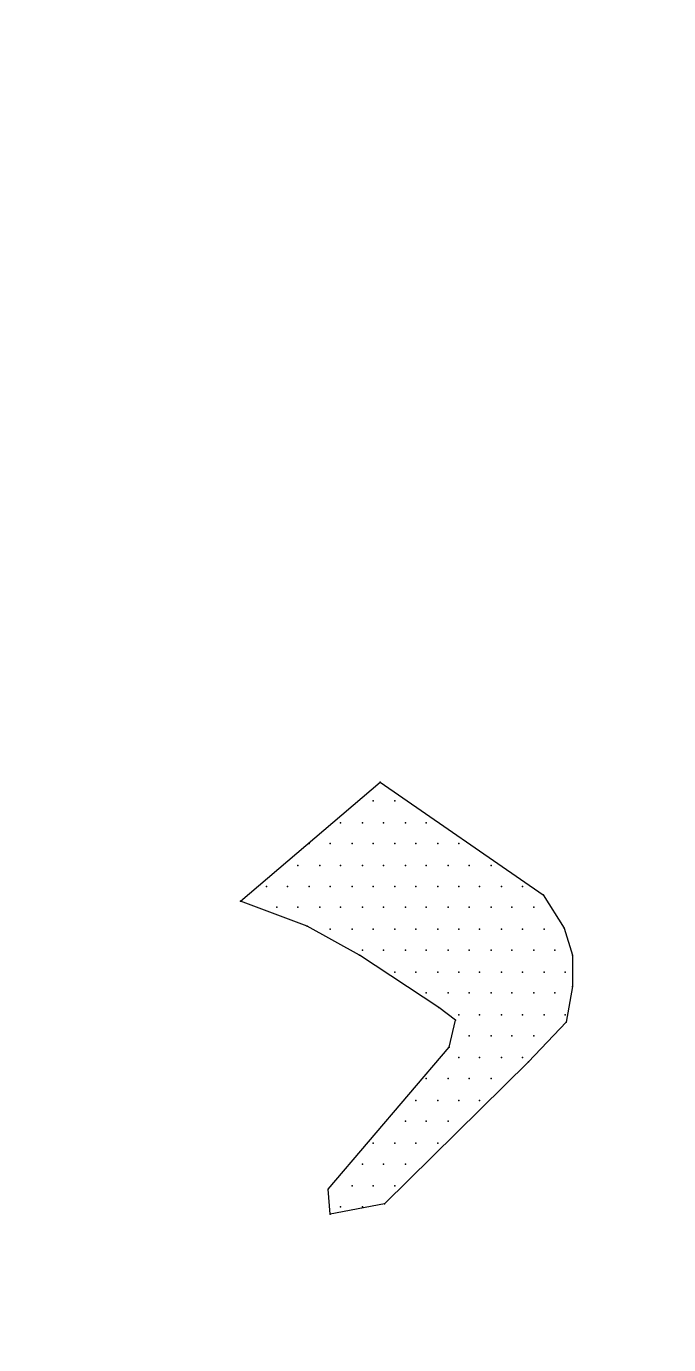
# Model space of a CAD drawing. Extents: x 180421 to 182279, y 668879 to 669787.
# Drawn here: x 180601.52 to 180604.77, y 669597.84 to 669604.51 of the extents above; entities that cross this region are included whole.
import ezdxf

# ---------------------------------------------------------------- set-up
doc = ezdxf.new("R2010")
doc.units = 0
doc.header["$LTSCALE"] = 2.5
doc.header["$MEASUREMENT"] = 0
doc.layers.get('0').update_dxf_attribs({"linetype": 'CONTINUOUS'})
doc.layers.add('KOTERET', color=1, linetype='CONTINUOUS')

# ---------------------------------------------------------------- blocks, each defined once
blk = doc.blocks.new('elipsa')
at = {"layer": 'KOTERET', "color": 1, "linetype": 'Continuous'}
blk.add_lwpolyline([(-8.7988, -18.4832, 0.049045), (1.6467, -19.2327, 0.072972), (16.9534, -16.5725, 0.125195), (26.7391, -11.2363, 0.103069), (32.0753, -3.7149, 0.035565), (32.4289, -2.1895, 0.105225), (32.1861, 2.3919, 0.105504), (27.4094, 9.6652, 0.107235), (19.9461, 14.405, 0.064474), (7.4632, 17.8464, 0.055181), (-3.6262, 18.1789, 0.081162), (-16.6527, 15.5029, 0.05669), (-24.9288, 11.217, 0.171614), (-30.9723, 4.1918, 0.076301), (-31.8855, 0.0748, 0.117637), (-30.4181, -6.2062, 0.130118), (-25.7153, -11.5424, 0.070334), (-16.0457, -16.6411, 0.047983), (-8.7988, -18.4832)], format="xyb", dxfattribs=at)
at = {"layer": 'KOTERET', "color": 2, "linetype": 'Continuous'}
for points in [[(0.8919, -14.6618), (1.5992, -14.0601)], [(1.5992, -14.0601), (2.4226, -14.6302)], [(1.5622, -14.1551), (1.5622, -14.1551)], [(1.6731, -14.1551), (1.6731, -14.1551)], [(1.3986, -14.266), (1.3986, -14.266)], [(1.5095, -14.266), (1.5095, -14.266)], [(1.615, -14.266), (1.615, -14.266)], [(1.7259, -14.266), (1.7259, -14.266)], [(1.8314, -14.266), (1.8314, -14.266)], [(1.2403, -14.3715), (1.2403, -14.3715)], [(1.3458, -14.3715), (1.3458, -14.3715)], [(1.4567, -14.3715), (1.4567, -14.3715)], [(1.5622, -14.3715), (1.5622, -14.3715)], [(1.6731, -14.3715), (1.6731, -14.3715)], [(1.7787, -14.3715), (1.7787, -14.3715)], [(1.8895, -14.3715), (1.8895, -14.3715)], [(1.9951, -14.3715), (1.9951, -14.3715)], [(1.1822, -14.4824), (1.1822, -14.4824)], [(1.2931, -14.4824), (1.2931, -14.4824)], [(1.3986, -14.4824), (1.3986, -14.4824)], [(1.5095, -14.4824), (1.5095, -14.4824)], [(1.615, -14.4824), (1.615, -14.4824)], [(1.7259, -14.4824), (1.7259, -14.4824)], [(1.8314, -14.4824), (1.8314, -14.4824)], [(1.9423, -14.4824), (1.9423, -14.4824)], [(2.0478, -14.4824), (2.0478, -14.4824)], [(2.1587, -14.4824), (2.1587, -14.4824)], [(1.0239, -14.5879), (1.0239, -14.5879)], [(1.1294, -14.5879), (1.1294, -14.5879)], [(1.2403, -14.5879), (1.2403, -14.5879)], [(1.3458, -14.5879), (1.3458, -14.5879)], [(1.4567, -14.5879), (1.4567, -14.5879)], [(1.5622, -14.5879), (1.5622, -14.5879)], [(1.6731, -14.5879), (1.6731, -14.5879)], [(1.7787, -14.5879), (1.7787, -14.5879)], [(1.8895, -14.5879), (1.8895, -14.5879)], [(1.9951, -14.5879), (1.9951, -14.5879)], [(2.1006, -14.5879), (2.1006, -14.5879)], [(2.2115, -14.5879), (2.2115, -14.5879)], [(2.317, -14.5879), (2.317, -14.5879)], [(1.2297, -14.7885), (0.8919, -14.6618)], [(2.4226, -14.6302), (2.5282, -14.7991)], [(1.0767, -14.6935), (1.0767, -14.6935)], [(1.1822, -14.6935), (1.1822, -14.6935)], [(1.2931, -14.6935), (1.2931, -14.6935)], [(1.3986, -14.6935), (1.3986, -14.6935)], [(1.5095, -14.6935), (1.5095, -14.6935)], [(1.615, -14.6935), (1.615, -14.6935)], [(1.7259, -14.6935), (1.7259, -14.6935)], [(1.8314, -14.6935), (1.8314, -14.6935)], [(1.9423, -14.6935), (1.9423, -14.6935)], [(2.0478, -14.6935), (2.0478, -14.6935)], [(2.1587, -14.6935), (2.1587, -14.6935)], [(2.2642, -14.6935), (2.2642, -14.6935)], [(2.3751, -14.6935), (2.3751, -14.6935)], [(1.4936, -14.9363), (1.2297, -14.7885)], [(2.5282, -14.7991), (2.5704, -14.9363)], [(1.3458, -14.8043), (1.3458, -14.8043)], [(1.4567, -14.8043), (1.4567, -14.8043)], [(1.5622, -14.8043), (1.5622, -14.8043)], [(1.6731, -14.8043), (1.6731, -14.8043)], [(1.7787, -14.8043), (1.7787, -14.8043)], [(1.8895, -14.8043), (1.8895, -14.8043)], [(1.9951, -14.8043), (1.9951, -14.8043)], [(2.1006, -14.8043), (2.1006, -14.8043)], [(2.2115, -14.8043), (2.2115, -14.8043)], [(2.317, -14.8043), (2.317, -14.8043)], [(2.4279, -14.8043), (2.4279, -14.8043)], [(1.5095, -14.9099), (1.5095, -14.9099)], [(1.615, -14.9099), (1.615, -14.9099)], [(1.7259, -14.9099), (1.7259, -14.9099)], [(1.8314, -14.9099), (1.8314, -14.9099)], [(1.9423, -14.9099), (1.9423, -14.9099)], [(2.0478, -14.9099), (2.0478, -14.9099)], [(2.1587, -14.9099), (2.1587, -14.9099)], [(2.2642, -14.9099), (2.2642, -14.9099)], [(2.3751, -14.9099), (2.3751, -14.9099)], [(2.4806, -14.9099), (2.4806, -14.9099)], [(1.8948, -15.2002), (1.4936, -14.9363)], [(2.5704, -14.9363), (2.5704, -15.0946)], [(1.6731, -15.0207), (1.6731, -15.0207)], [(1.7787, -15.0207), (1.7787, -15.0207)], [(1.8895, -15.0207), (1.8895, -15.0207)], [(1.9951, -15.0207), (1.9951, -15.0207)], [(2.1006, -15.0207), (2.1006, -15.0207)], [(2.2115, -15.0207), (2.2115, -15.0207)], [(2.317, -15.0207), (2.317, -15.0207)], [(2.4279, -15.0207), (2.4279, -15.0207)], [(2.5334, -15.0207), (2.5334, -15.0207)], [(1.8314, -15.1263), (1.8314, -15.1263)], [(1.9423, -15.1263), (1.9423, -15.1263)], [(2.0478, -15.1263), (2.0478, -15.1263)], [(2.1587, -15.1263), (2.1587, -15.1263)], [(2.2642, -15.1263), (2.2642, -15.1263)], [(2.3751, -15.1263), (2.3751, -15.1263)], [(2.4806, -15.1263), (2.4806, -15.1263)], [(2.5704, -15.0946), (2.5387, -15.2741)], [(1.9792, -15.2635), (1.8948, -15.2002)], [(1.9476, -15.4008), (1.9792, -15.2635)], [(1.9951, -15.2372), (1.9951, -15.2372)], [(2.1006, -15.2372), (2.1006, -15.2372)], [(2.2115, -15.2372), (2.2115, -15.2372)], [(2.317, -15.2372), (2.317, -15.2372)], [(2.4279, -15.2372), (2.4279, -15.2372)], [(2.5334, -15.2372), (2.5334, -15.2372)], [(2.5387, -15.2741), (2.3487, -15.4747)], [(2.0478, -15.3427), (2.0478, -15.3427)], [(2.1587, -15.3427), (2.1587, -15.3427)], [(2.2642, -15.3427), (2.2642, -15.3427)], [(2.3751, -15.3427), (2.3751, -15.3427)], [(1.3353, -16.1186), (1.9476, -15.4008)], [(1.9951, -15.4536), (1.9951, -15.4536)], [(2.1006, -15.4536), (2.1006, -15.4536)], [(2.2115, -15.4536), (2.2115, -15.4536)], [(2.317, -15.4536), (2.317, -15.4536)], [(2.3487, -15.4747), (1.6203, -16.1925)], [(1.8314, -15.5591), (1.8314, -15.5591)], [(1.9423, -15.5591), (1.9423, -15.5591)], [(2.0478, -15.5591), (2.0478, -15.5591)], [(2.1587, -15.5591), (2.1587, -15.5591)], [(1.7787, -15.67), (1.7787, -15.67)], [(1.8895, -15.67), (1.8895, -15.67)], [(1.9951, -15.67), (1.9951, -15.67)], [(2.1006, -15.67), (2.1006, -15.67)], [(1.7259, -15.7755), (1.7259, -15.7755)], [(1.8314, -15.7755), (1.8314, -15.7755)], [(1.9423, -15.7755), (1.9423, -15.7755)], [(1.5622, -15.8864), (1.5622, -15.8864)], [(1.6731, -15.8864), (1.6731, -15.8864)], [(1.7787, -15.8864), (1.7787, -15.8864)], [(1.8895, -15.8864), (1.8895, -15.8864)], [(1.5095, -15.9919), (1.5095, -15.9919)], [(1.615, -15.9919), (1.615, -15.9919)], [(1.7259, -15.9919), (1.7259, -15.9919)], [(1.3458, -16.2453), (1.3353, -16.1186)], [(1.4567, -16.1028), (1.4567, -16.1028)], [(1.5622, -16.1028), (1.5622, -16.1028)], [(1.6731, -16.1028), (1.6731, -16.1028)], [(1.6203, -16.1925), (1.3458, -16.2453)], [(1.3986, -16.2083), (1.3986, -16.2083)], [(1.5095, -16.2083), (1.5095, -16.2083)]]:
    blk.add_lwpolyline(points, dxfattribs=at)
at = {"layer": 'KOTERET', "color": 1}
for p in [(1.5992, -14.0601), (1.5992, -14.0601), (1.5622, -14.1551), (1.5622, -14.1551), (1.6731, -14.1551), (1.6731, -14.1551), (1.3986, -14.266), (1.3986, -14.266), (1.5095, -14.266), (1.5095, -14.266), (1.615, -14.266), (1.615, -14.266), (1.7259, -14.266), (1.7259, -14.266), (1.8314, -14.266), (1.8314, -14.266), (1.2403, -14.3715), (1.2403, -14.3715), (1.3458, -14.3715), (1.3458, -14.3715), (1.4567, -14.3715), (1.4567, -14.3715), (1.5622, -14.3715), (1.5622, -14.3715), (1.6731, -14.3715), (1.6731, -14.3715), (1.7787, -14.3715), (1.7787, -14.3715), (1.8895, -14.3715), (1.8895, -14.3715), (1.9951, -14.3715), (1.9951, -14.3715), (1.1822, -14.4824), (1.1822, -14.4824), (1.2931, -14.4824), (1.2931, -14.4824), (1.3986, -14.4824), (1.3986, -14.4824), (1.5095, -14.4824), (1.5095, -14.4824), (1.615, -14.4824), (1.615, -14.4824), (1.7259, -14.4824), (1.7259, -14.4824), (1.8314, -14.4824), (1.8314, -14.4824), (1.9423, -14.4824), (1.9423, -14.4824), (2.0478, -14.4824), (2.0478, -14.4824), (2.1587, -14.4824), (2.1587, -14.4824), (1.0239, -14.5879), (1.0239, -14.5879), (1.1294, -14.5879), (1.1294, -14.5879), (1.2403, -14.5879), (1.2403, -14.5879), (1.3458, -14.5879), (1.3458, -14.5879), (1.4567, -14.5879), (1.4567, -14.5879), (1.5622, -14.5879), (1.5622, -14.5879), (1.6731, -14.5879), (1.6731, -14.5879), (1.7787, -14.5879), (1.7787, -14.5879), (1.8895, -14.5879), (1.8895, -14.5879), (1.9951, -14.5879), (1.9951, -14.5879), (2.1006, -14.5879), (2.1006, -14.5879), (2.2115, -14.5879), (2.2115, -14.5879), (2.317, -14.5879), (2.317, -14.5879), (0.8919, -14.6618), (0.8919, -14.6618), (2.4226, -14.6302), (2.4226, -14.6302), (1.0767, -14.6935), (1.0767, -14.6935), (1.1822, -14.6935), (1.1822, -14.6935), (1.2931, -14.6935), (1.2931, -14.6935), (1.3986, -14.6935), (1.3986, -14.6935), (1.5095, -14.6935), (1.5095, -14.6935), (1.615, -14.6935), (1.615, -14.6935), (1.7259, -14.6935), (1.7259, -14.6935), (1.8314, -14.6935), (1.8314, -14.6935), (1.9423, -14.6935), (1.9423, -14.6935), (2.0478, -14.6935), (2.0478, -14.6935), (2.1587, -14.6935), (2.1587, -14.6935), (2.2642, -14.6935), (2.2642, -14.6935), (2.3751, -14.6935), (2.3751, -14.6935), (1.2297, -14.7885), (1.2297, -14.7885), (2.5282, -14.7991), (2.5282, -14.7991), (1.3458, -14.8043), (1.3458, -14.8043), (1.4567, -14.8043), (1.4567, -14.8043), (1.5622, -14.8043), (1.5622, -14.8043), (1.6731, -14.8043), (1.6731, -14.8043), (1.7787, -14.8043), (1.7787, -14.8043), (1.8895, -14.8043), (1.8895, -14.8043), (1.9951, -14.8043), (1.9951, -14.8043), (2.1006, -14.8043), (2.1006, -14.8043), (2.2115, -14.8043), (2.2115, -14.8043), (2.317, -14.8043), (2.317, -14.8043), (2.4279, -14.8043), (2.4279, -14.8043), (1.5095, -14.9099), (1.5095, -14.9099), (1.615, -14.9099), (1.615, -14.9099), (1.7259, -14.9099), (1.7259, -14.9099), (1.8314, -14.9099), (1.8314, -14.9099), (1.9423, -14.9099), (1.9423, -14.9099), (2.0478, -14.9099), (2.0478, -14.9099), (2.1587, -14.9099), (2.1587, -14.9099), (2.2642, -14.9099), (2.2642, -14.9099), (2.3751, -14.9099), (2.3751, -14.9099), (2.4806, -14.9099), (2.4806, -14.9099), (1.4936, -14.9363), (1.4936, -14.9363), (2.5704, -14.9363), (2.5704, -14.9363), (1.6731, -15.0207), (1.6731, -15.0207), (1.7787, -15.0207), (1.7787, -15.0207), (1.8895, -15.0207), (1.8895, -15.0207), (1.9951, -15.0207), (1.9951, -15.0207), (2.1006, -15.0207), (2.1006, -15.0207), (2.2115, -15.0207), (2.2115, -15.0207), (2.317, -15.0207), (2.317, -15.0207), (2.4279, -15.0207), (2.4279, -15.0207), (2.5334, -15.0207), (2.5334, -15.0207), (1.8314, -15.1263), (1.8314, -15.1263), (1.9423, -15.1263), (1.9423, -15.1263), (2.0478, -15.1263), (2.0478, -15.1263), (2.1587, -15.1263), (2.1587, -15.1263), (2.2642, -15.1263), (2.2642, -15.1263), (2.3751, -15.1263), (2.3751, -15.1263), (2.4806, -15.1263), (2.4806, -15.1263), (2.5704, -15.0946), (2.5704, -15.0946), (1.8948, -15.2002), (1.8948, -15.2002), (1.9792, -15.2635), (1.9792, -15.2635), (1.9951, -15.2372), (1.9951, -15.2372), (2.1006, -15.2372), (2.1006, -15.2372), (2.2115, -15.2372), (2.2115, -15.2372), (2.317, -15.2372), (2.317, -15.2372), (2.4279, -15.2372), (2.4279, -15.2372), (2.5334, -15.2372), (2.5334, -15.2372), (2.5387, -15.2741), (2.5387, -15.2741), (2.0478, -15.3427), (2.0478, -15.3427), (2.1587, -15.3427), (2.1587, -15.3427), (2.2642, -15.3427), (2.2642, -15.3427), (2.3751, -15.3427), (2.3751, -15.3427), (1.9476, -15.4008), (1.9476, -15.4008), (1.9951, -15.4536), (1.9951, -15.4536), (2.1006, -15.4536), (2.1006, -15.4536), (2.2115, -15.4536), (2.2115, -15.4536), (2.317, -15.4536), (2.317, -15.4536), (2.3487, -15.4747), (2.3487, -15.4747), (1.8314, -15.5591), (1.8314, -15.5591), (1.9423, -15.5591), (1.9423, -15.5591), (2.0478, -15.5591), (2.0478, -15.5591), (2.1587, -15.5591), (2.1587, -15.5591), (1.7787, -15.67), (1.7787, -15.67), (1.8895, -15.67), (1.8895, -15.67), (1.9951, -15.67), (1.9951, -15.67), (2.1006, -15.67), (2.1006, -15.67), (1.7259, -15.7755), (1.7259, -15.7755), (1.8314, -15.7755), (1.8314, -15.7755), (1.9423, -15.7755), (1.9423, -15.7755), (1.5622, -15.8864), (1.5622, -15.8864), (1.6731, -15.8864), (1.6731, -15.8864), (1.7787, -15.8864), (1.7787, -15.8864), (1.8895, -15.8864), (1.8895, -15.8864), (1.5095, -15.9919), (1.5095, -15.9919), (1.615, -15.9919), (1.615, -15.9919), (1.7259, -15.9919), (1.7259, -15.9919), (1.3353, -16.1186), (1.3353, -16.1186), (1.4567, -16.1028), (1.4567, -16.1028), (1.5622, -16.1028), (1.5622, -16.1028), (1.6731, -16.1028), (1.6731, -16.1028), (1.6203, -16.1925), (1.6203, -16.1925), (1.3458, -16.2453), (1.3458, -16.2453), (1.3986, -16.2083), (1.3986, -16.2083), (1.5095, -16.2083), (1.5095, -16.2083)]:
    blk.add_point(p, dxfattribs=at)

msp = doc.modelspace()

# ---------------------------------------------------------------- block references
msp.add_blockref('elipsa', (180601.7133, 669614.7446))

doc.saveas('drawing.dxf')
